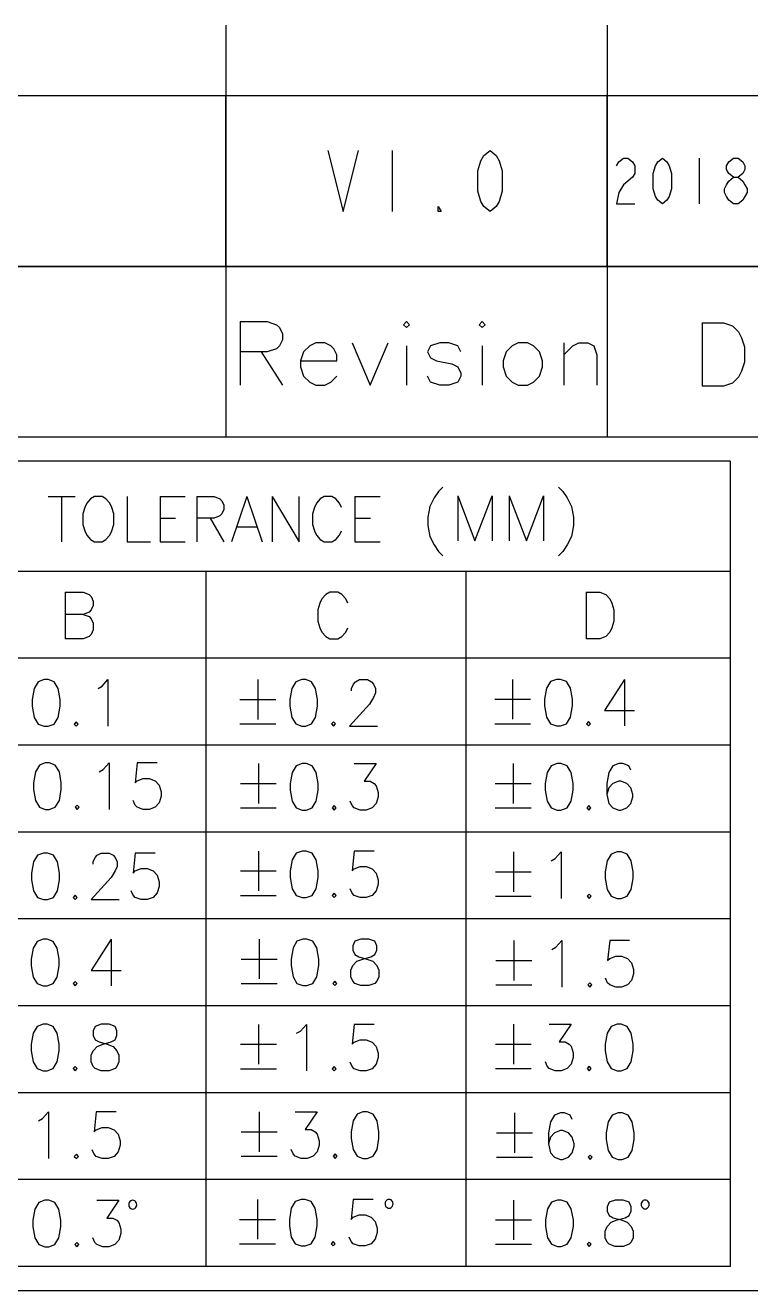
# Model space of a CAD drawing. Extents: x 0 to 189, y 4 to 276.
# Drawn here: x 137.52 to 161.23, y 3.65 to 45.03 of the extents above; entities that cross this region are included whole.
import ezdxf

# ---------------------------------------------------------------- set-up
doc = ezdxf.new("R2010")
doc.units = 0
doc.header["$LTSCALE"] = 19.36
doc.layers.get('0').update_dxf_attribs({"linetype": 'CONTINUOUS'})

msp = doc.modelspace()

# ---------------------------------------------------------------- linework, layer by layer
at = {"color": 0, "linetype": 'Continuous'}
for p, q in [((144.08, 45.028), (144.08, 31.562)), ((156.54, 45.028), (156.54, 31.562)), ((188.542, 42.726), (113.282, 42.726)), ((144.08, 37.144), (144.08, 42.726)), ((156.54, 37.144), (156.54, 42.726)), ((147.41, 40.935), (147.91, 38.935)), ((147.91, 38.935), (148.41, 40.935)), ((149.51, 40.935), (149.51, 38.935)), ((152.31, 40.268), (152.41, 40.601)), ((152.41, 40.601), (152.51, 40.768)), ((152.51, 40.768), (152.71, 40.935)), ((152.71, 40.935), (152.91, 40.768)), ((152.91, 40.768), (153.01, 40.601)), ((153.01, 40.601), (153.11, 40.268)), ((156.84, 40.435), (156.915, 40.56)), ((156.915, 40.56), (157.065, 40.685)), ((157.065, 40.685), (157.215, 40.685)), ((157.215, 40.685), (157.365, 40.56)), ((157.365, 40.56), (157.44, 40.435)), ((158.115, 40.435), (158.19, 40.56)), ((158.19, 40.56), (158.34, 40.685)), ((158.34, 40.685), (158.49, 40.56)), ((158.49, 40.56), (158.565, 40.435)), ((159.54, 40.685), (159.54, 39.185)), ((160.44, 40.435), (160.515, 40.56)), ((160.515, 40.56), (160.665, 40.685)), ((160.665, 40.685), (160.815, 40.685)), ((160.815, 40.685), (160.965, 40.56)), ((160.965, 40.56), (161.04, 40.435)), ((152.31, 39.601), (152.31, 40.268)), ((153.11, 40.268), (153.11, 39.601)), ((157.44, 40.185), (157.365, 40.06)), ((157.44, 40.435), (157.44, 40.185)), ((158.04, 40.185), (158.115, 40.435)), ((158.04, 39.685), (158.04, 40.185)), ((158.565, 40.435), (158.64, 40.185)), ((158.64, 40.185), (158.64, 39.685)), ((160.44, 40.31), (160.44, 40.435)), ((160.515, 40.185), (160.44, 40.31)), ((160.665, 40.06), (160.515, 40.185)), ((160.965, 40.185), (160.815, 40.06)), ((161.04, 40.31), (160.965, 40.185)), ((161.04, 40.435), (161.04, 40.31)), ((157.065, 39.81), (156.915, 39.56)), ((157.215, 39.935), (157.065, 39.81)), ((157.365, 40.06), (157.215, 39.935)), ((160.365, 39.685), (160.44, 39.81)), ((160.44, 39.81), (160.515, 39.935)), ((160.515, 39.935), (160.665, 40.06)), ((160.665, 40.06), (160.815, 40.06)), ((160.815, 40.06), (160.965, 39.935)), ((160.965, 39.935), (161.04, 39.81)), ((161.04, 39.81), (161.115, 39.685)), ((152.41, 39.268), (152.31, 39.601)), ((153.11, 39.601), (153.01, 39.268)), ((156.915, 39.56), (156.84, 39.185)), ((158.115, 39.435), (158.04, 39.685)), ((158.19, 39.31), (158.115, 39.435)), ((158.34, 39.185), (158.19, 39.31)), ((158.49, 39.31), (158.34, 39.185)), ((158.565, 39.435), (158.49, 39.31)), ((158.64, 39.685), (158.565, 39.435)), ((160.365, 39.56), (160.365, 39.685)), ((160.44, 39.435), (160.365, 39.56)), ((160.515, 39.31), (160.44, 39.435)), ((160.665, 39.185), (160.515, 39.31)), ((160.965, 39.31), (160.815, 39.185)), ((161.04, 39.435), (160.965, 39.31)), ((161.115, 39.56), (161.04, 39.435)), ((161.115, 39.685), (161.115, 39.56)), ((151.01, 38.935), (151.01, 39.101)), ((151.01, 39.101), (151.11, 38.935)), ((151.11, 38.935), (151.01, 38.935)), ((152.51, 39.101), (152.41, 39.268)), ((152.71, 38.935), (152.51, 39.101)), ((152.91, 39.101), (152.71, 38.935)), ((153.01, 39.268), (152.91, 39.101)), ((156.84, 39.185), (157.44, 39.185)), ((160.815, 39.185), (160.665, 39.185)), ((188.542, 37.144), (113.282, 37.144)), ((113.282, 37.144), (188.542, 37.144)), ((144.541, 35.339), (145.43, 35.339)), ((144.541, 35.339), (144.541, 33.263)), ((145.43, 35.339), (145.728, 35.239)), ((145.728, 35.239), (145.825, 35.142)), ((149.976, 35.339), (149.877, 35.239)), ((149.877, 35.239), (149.976, 35.142)), ((150.075, 35.239), (149.976, 35.339)), ((149.976, 35.142), (150.075, 35.239)), ((152.446, 35.339), (152.349, 35.239)), ((152.349, 35.239), (152.446, 35.142)), ((152.545, 35.239), (152.446, 35.339)), ((152.446, 35.142), (152.545, 35.239)), ((159.646, 35.303), (160.337, 35.303)), ((159.646, 35.303), (159.646, 33.228)), ((160.337, 35.303), (160.634, 35.204)), ((160.634, 35.204), (160.831, 35.006)), ((145.825, 35.142), (145.924, 34.944)), ((145.924, 34.944), (145.924, 34.745)), ((160.831, 35.006), (160.93, 34.809)), ((160.93, 34.809), (161.029, 34.512)), ((145.43, 34.35), (144.541, 34.35)), ((145.233, 34.35), (145.924, 33.263)), ((145.728, 34.45), (145.43, 34.35)), ((145.825, 34.549), (145.728, 34.45)), ((145.924, 34.745), (145.825, 34.549)), ((146.617, 34.35), (146.517, 34.053)), ((146.815, 34.549), (146.617, 34.35)), ((147.012, 34.646), (146.815, 34.549)), ((147.309, 34.646), (147.012, 34.646)), ((147.506, 34.549), (147.309, 34.646)), ((147.605, 34.45), (147.506, 34.549)), ((147.704, 34.251), (147.605, 34.45)), ((148.198, 34.646), (148.791, 33.263)), ((148.791, 33.263), (149.383, 34.646)), ((149.976, 34.549), (149.976, 33.263)), ((150.767, 34.549), (150.668, 34.35)), ((150.668, 34.35), (150.767, 34.152)), ((151.063, 34.646), (150.767, 34.549)), ((151.359, 34.646), (151.063, 34.646)), ((151.656, 34.549), (151.359, 34.646)), ((151.756, 34.35), (151.656, 34.549)), ((152.446, 34.549), (152.446, 33.263)), ((153.238, 34.35), (153.139, 34.053)), ((153.434, 34.549), (153.238, 34.35)), ((153.633, 34.646), (153.434, 34.549)), ((153.929, 34.646), (153.633, 34.646)), ((154.127, 34.549), (153.929, 34.646)), ((154.325, 34.35), (154.127, 34.549)), ((154.423, 34.053), (154.325, 34.35)), ((155.115, 34.646), (155.115, 33.263)), ((155.115, 34.251), (155.411, 34.549)), ((155.411, 34.549), (155.609, 34.646)), ((155.609, 34.646), (155.905, 34.646)), ((155.905, 34.646), (156.103, 34.549)), ((156.103, 34.549), (156.202, 34.251)), ((161.029, 34.512), (161.029, 34.018)), ((146.517, 34.053), (147.704, 34.053)), ((146.517, 34.053), (146.517, 33.856)), ((147.704, 34.053), (147.704, 34.251)), ((150.767, 34.152), (150.964, 34.053)), ((150.964, 34.053), (151.458, 33.955)), ((151.458, 33.955), (151.656, 33.856)), ((153.139, 34.053), (153.139, 33.856)), ((154.423, 33.856), (154.423, 34.053)), ((156.202, 34.251), (156.202, 33.263)), ((161.029, 34.018), (160.93, 33.722)), ((146.517, 33.856), (146.617, 33.559)), ((146.617, 33.559), (146.815, 33.362)), ((147.506, 33.362), (147.704, 33.559)), ((150.767, 33.362), (150.668, 33.559)), ((151.656, 33.856), (151.756, 33.658)), ((151.756, 33.559), (151.656, 33.362)), ((151.756, 33.658), (151.756, 33.559)), ((153.139, 33.856), (153.238, 33.559)), ((153.238, 33.559), (153.434, 33.362)), ((154.127, 33.362), (154.325, 33.559)), ((154.325, 33.559), (154.423, 33.856)), ((160.831, 33.523), (160.634, 33.325)), ((160.93, 33.722), (160.831, 33.523)), ((146.815, 33.362), (147.012, 33.263)), ((147.012, 33.263), (147.309, 33.263)), ((147.309, 33.263), (147.506, 33.362)), ((151.063, 33.263), (150.767, 33.362)), ((151.359, 33.263), (151.063, 33.263)), ((151.656, 33.362), (151.359, 33.263)), ((153.434, 33.362), (153.633, 33.263)), ((153.633, 33.263), (153.929, 33.263)), ((153.929, 33.263), (154.127, 33.362)), ((160.337, 33.228), (159.646, 33.228)), ((160.634, 33.325), (160.337, 33.228)), ((188.542, 31.562), (113.282, 31.562)), ((160.56, 30.771), (114.073, 30.771)), ((160.56, 30.771), (160.56, 4.444)), ((151.163, 29.929), (151.022, 29.789)), ((154.947, 29.929), (155.089, 29.789)), ((138.265, 29.616), (139.147, 29.616)), ((138.706, 29.616), (138.706, 28.142)), ((139.528, 29.405), (139.464, 29.266)), ((139.652, 29.544), (139.528, 29.405)), ((139.779, 29.616), (139.652, 29.544)), ((140.032, 29.616), (139.779, 29.616)), ((140.157, 29.544), (140.032, 29.616)), ((140.284, 29.405), (140.157, 29.544)), ((140.347, 29.266), (140.284, 29.405)), ((140.852, 29.616), (140.852, 28.142)), ((141.924, 29.616), (142.744, 29.616)), ((141.924, 29.616), (141.924, 28.142)), ((143.124, 29.616), (143.69, 29.616)), ((143.124, 29.616), (143.124, 28.142)), ((143.69, 29.616), (143.88, 29.544)), ((143.88, 29.544), (143.943, 29.475)), ((143.943, 29.475), (144.007, 29.335)), ((144.762, 29.616), (144.258, 28.142)), ((144.762, 29.616), (145.267, 28.142)), ((145.584, 29.616), (146.467, 28.142)), ((145.584, 29.616), (145.584, 28.142)), ((146.467, 28.142), (146.467, 29.616)), ((147.035, 29.405), (146.971, 29.266)), ((147.161, 29.544), (147.035, 29.405)), ((147.286, 29.616), (147.161, 29.544)), ((147.539, 29.616), (147.286, 29.616)), ((147.666, 29.544), (147.539, 29.616)), ((147.791, 29.405), (147.666, 29.544)), ((147.854, 29.266), (147.791, 29.405)), ((148.295, 29.616), (149.117, 29.616)), ((148.295, 29.616), (148.295, 28.142)), ((150.882, 29.578), (150.741, 29.297)), ((151.022, 29.789), (150.882, 29.578)), ((151.653, 29.648), (152.215, 28.176)), ((151.653, 29.648), (151.653, 28.176)), ((152.215, 28.176), (152.774, 29.648)), ((152.774, 29.648), (152.774, 28.176)), ((153.336, 29.648), (153.896, 28.176)), ((153.336, 29.648), (153.336, 28.176)), ((153.896, 28.176), (154.457, 29.648)), ((154.457, 29.648), (154.457, 28.176)), ((155.089, 29.789), (155.228, 29.578)), ((155.228, 29.578), (155.367, 29.297)), ((139.464, 29.266), (139.401, 29.054)), ((139.401, 29.054), (139.401, 28.704)), ((140.41, 29.054), (140.347, 29.266)), ((140.41, 28.704), (140.41, 29.054)), ((143.88, 28.985), (143.69, 28.913)), ((143.943, 29.054), (143.88, 28.985)), ((144.007, 29.194), (143.943, 29.054)), ((144.007, 29.335), (144.007, 29.194)), ((146.971, 29.266), (146.908, 29.054)), ((146.908, 29.054), (146.908, 28.704)), ((150.741, 29.297), (150.671, 28.947)), ((155.367, 29.297), (155.439, 28.947)), ((139.401, 28.704), (139.464, 28.493)), ((140.347, 28.493), (140.41, 28.704)), ((141.924, 28.913), (142.429, 28.913)), ((143.69, 28.913), (143.124, 28.913)), ((143.565, 28.913), (144.007, 28.142)), ((144.448, 28.634), (145.079, 28.634)), ((146.908, 28.704), (146.971, 28.493)), ((148.295, 28.913), (148.8, 28.913)), ((150.671, 28.947), (150.671, 28.668)), ((150.671, 28.668), (150.741, 28.317)), ((155.439, 28.668), (155.367, 28.317)), ((155.439, 28.947), (155.439, 28.668)), ((139.464, 28.493), (139.528, 28.353)), ((139.528, 28.353), (139.652, 28.212)), ((139.652, 28.212), (139.779, 28.142)), ((139.779, 28.142), (140.032, 28.142)), ((140.032, 28.142), (140.157, 28.212)), ((140.157, 28.212), (140.284, 28.353)), ((140.284, 28.353), (140.347, 28.493)), ((140.852, 28.142), (141.61, 28.142)), ((141.924, 28.142), (142.744, 28.142)), ((146.971, 28.493), (147.035, 28.353)), ((147.035, 28.353), (147.161, 28.212)), ((147.161, 28.212), (147.286, 28.142)), ((147.286, 28.142), (147.539, 28.142)), ((147.539, 28.142), (147.666, 28.212)), ((147.666, 28.212), (147.791, 28.353)), ((147.791, 28.353), (147.854, 28.493)), ((148.295, 28.142), (149.117, 28.142)), ((150.741, 28.317), (150.882, 28.037)), ((155.367, 28.317), (155.228, 28.037)), ((150.882, 28.037), (151.022, 27.825)), ((151.022, 27.825), (151.163, 27.686)), ((155.089, 27.825), (154.947, 27.686)), ((155.228, 28.037), (155.089, 27.825)), ((160.56, 27.173), (126.684, 27.173)), ((143.421, 27.173), (143.421, 4.444)), ((151.916, 27.173), (151.916, 4.444)), ((138.822, 26.491), (139.409, 26.491)), ((138.822, 26.491), (138.822, 24.97)), ((139.409, 26.491), (139.604, 26.419)), ((147.476, 26.491), (147.345, 26.419)), ((147.736, 26.491), (147.476, 26.491)), ((147.867, 26.419), (147.736, 26.491)), ((155.845, 26.491), (156.301, 26.491)), ((155.845, 26.491), (155.845, 24.97)), ((156.301, 26.491), (156.497, 26.419)), ((139.604, 26.419), (139.669, 26.347)), ((139.669, 26.347), (139.735, 26.201)), ((139.735, 26.201), (139.735, 26.058)), ((147.151, 26.13), (147.085, 25.912)), ((147.214, 26.273), (147.151, 26.13)), ((147.345, 26.419), (147.214, 26.273)), ((147.998, 26.273), (147.867, 26.419)), ((148.063, 26.13), (147.998, 26.273)), ((156.497, 26.419), (156.626, 26.273)), ((156.626, 26.273), (156.691, 26.13)), ((156.691, 26.13), (156.757, 25.912)), ((139.409, 25.766), (138.822, 25.766)), ((139.604, 25.84), (139.409, 25.766)), ((139.409, 25.766), (139.604, 25.695)), ((139.669, 25.912), (139.604, 25.84)), ((139.604, 25.695), (139.669, 25.623)), ((139.735, 26.058), (139.669, 25.912)), ((147.085, 25.912), (147.085, 25.549)), ((156.757, 25.912), (156.757, 25.549)), ((139.669, 25.623), (139.735, 25.477)), ((139.735, 25.26), (139.669, 25.114)), ((139.735, 25.477), (139.735, 25.26)), ((147.085, 25.549), (147.151, 25.331)), ((147.151, 25.331), (147.214, 25.188)), ((147.998, 25.188), (148.063, 25.331)), ((156.691, 25.331), (156.626, 25.188)), ((156.757, 25.549), (156.691, 25.331)), ((139.409, 24.97), (138.822, 24.97)), ((139.604, 25.042), (139.409, 24.97)), ((139.669, 25.114), (139.604, 25.042)), ((147.214, 25.188), (147.345, 25.042)), ((147.345, 25.042), (147.476, 24.97)), ((147.476, 24.97), (147.736, 24.97)), ((147.736, 24.97), (147.867, 25.042)), ((147.867, 25.042), (147.998, 25.188)), ((156.301, 24.97), (155.845, 24.97)), ((156.497, 25.042), (156.301, 24.97)), ((156.626, 25.188), (156.497, 25.042)), ((160.56, 24.332), (114.073, 24.332)), ((138.138, 23.632), (137.944, 23.558)), ((138.269, 23.632), (138.138, 23.632)), ((138.465, 23.558), (138.269, 23.632)), ((140.03, 23.414), (140.224, 23.632)), ((140.224, 23.632), (140.224, 22.109)), ((145.119, 23.632), (145.119, 22.326)), ((146.553, 23.632), (146.357, 23.56)), ((146.684, 23.632), (146.553, 23.632)), ((146.878, 23.56), (146.684, 23.632)), ((148.314, 23.56), (148.443, 23.632)), ((148.443, 23.632), (148.705, 23.632)), ((148.705, 23.632), (148.836, 23.56)), ((153.448, 23.642), (153.448, 22.337)), ((154.884, 23.642), (154.687, 23.57)), ((155.013, 23.642), (154.884, 23.642)), ((155.209, 23.57), (155.013, 23.642)), ((157.101, 23.642), (156.449, 22.628)), ((157.101, 23.642), (157.101, 22.12)), ((137.813, 23.34), (137.747, 22.979)), ((137.944, 23.558), (137.813, 23.34)), ((138.594, 23.34), (138.465, 23.558)), ((138.66, 22.979), (138.594, 23.34)), ((139.899, 23.34), (140.03, 23.414)), ((146.228, 23.342), (146.163, 22.979)), ((146.357, 23.56), (146.228, 23.342)), ((147.009, 23.342), (146.878, 23.56)), ((147.075, 22.979), (147.009, 23.342)), ((148.183, 23.342), (148.249, 23.486)), ((148.183, 23.268), (148.183, 23.342)), ((148.249, 23.486), (148.314, 23.56)), ((148.836, 23.56), (148.901, 23.486)), ((148.901, 23.486), (148.965, 23.342)), ((148.965, 23.197), (148.901, 23.051)), ((148.965, 23.342), (148.965, 23.197)), ((154.557, 23.353), (154.491, 22.99)), ((154.687, 23.57), (154.557, 23.353)), ((155.34, 23.353), (155.209, 23.57)), ((155.405, 22.99), (155.34, 23.353)), ((137.747, 22.979), (137.747, 22.761)), ((137.747, 22.761), (137.813, 22.398)), ((138.594, 22.398), (138.66, 22.761)), ((138.66, 22.761), (138.66, 22.979)), ((144.532, 22.979), (145.706, 22.979)), ((146.163, 22.979), (146.163, 22.761)), ((146.163, 22.761), (146.228, 22.4)), ((147.009, 22.4), (147.075, 22.761)), ((147.075, 22.761), (147.075, 22.979)), ((148.771, 22.835), (148.118, 22.109)), ((148.901, 23.051), (148.771, 22.835)), ((152.863, 22.99), (154.035, 22.99)), ((154.491, 22.99), (154.491, 22.772)), ((154.491, 22.772), (154.557, 22.411)), ((155.34, 22.411), (155.405, 22.772)), ((155.405, 22.772), (155.405, 22.99)), ((137.813, 22.398), (137.944, 22.181)), ((138.465, 22.181), (138.594, 22.398)), ((146.228, 22.4), (146.357, 22.183)), ((146.878, 22.183), (147.009, 22.4)), ((154.557, 22.411), (154.687, 22.193)), ((155.209, 22.193), (155.34, 22.411)), ((156.449, 22.628), (157.426, 22.628)), ((137.944, 22.181), (138.138, 22.109)), ((138.138, 22.109), (138.269, 22.109)), ((138.269, 22.109), (138.465, 22.181)), ((139.181, 22.255), (139.116, 22.181)), ((139.116, 22.181), (139.181, 22.109)), ((139.247, 22.181), (139.181, 22.255)), ((139.181, 22.109), (139.247, 22.181)), ((144.532, 22.183), (145.706, 22.183)), ((146.357, 22.183), (146.553, 22.109)), ((146.553, 22.109), (146.684, 22.109)), ((146.684, 22.109), (146.878, 22.183)), ((147.596, 22.255), (147.531, 22.183)), ((147.531, 22.183), (147.596, 22.109)), ((147.662, 22.183), (147.596, 22.255)), ((147.596, 22.109), (147.662, 22.183)), ((148.118, 22.109), (149.03, 22.109)), ((152.863, 22.193), (154.035, 22.193)), ((154.687, 22.193), (154.884, 22.12)), ((154.884, 22.12), (155.013, 22.12)), ((155.013, 22.12), (155.209, 22.193)), ((155.927, 22.265), (155.862, 22.193)), ((155.862, 22.193), (155.927, 22.12)), ((155.993, 22.193), (155.927, 22.265)), ((155.927, 22.12), (155.993, 22.193)), ((160.56, 21.491), (114.073, 21.491)), ((137.982, 20.838), (137.851, 20.62)), ((138.176, 20.91), (137.982, 20.838)), ((138.307, 20.91), (138.176, 20.91)), ((138.503, 20.838), (138.307, 20.91)), ((138.634, 20.62), (138.503, 20.838)), ((139.937, 20.62), (140.068, 20.692)), ((140.068, 20.692), (140.265, 20.91)), ((140.265, 20.91), (140.265, 19.387)), ((141.177, 20.91), (141.111, 20.257)), ((141.829, 20.91), (141.177, 20.91)), ((145.138, 20.888), (145.138, 19.583)), ((146.378, 20.817), (146.247, 20.599)), ((146.572, 20.888), (146.378, 20.817)), ((146.703, 20.888), (146.572, 20.888)), ((146.9, 20.817), (146.703, 20.888)), ((147.028, 20.599), (146.9, 20.817)), ((148.268, 20.888), (148.986, 20.888)), ((148.986, 20.888), (148.593, 20.308)), ((153.463, 20.888), (153.463, 19.583)), ((154.702, 20.817), (154.571, 20.599)), ((154.899, 20.888), (154.702, 20.817)), ((155.027, 20.888), (154.899, 20.888)), ((155.224, 20.817), (155.027, 20.888)), ((155.355, 20.599), (155.224, 20.817)), ((156.723, 20.817), (156.592, 20.599)), ((156.92, 20.888), (156.723, 20.817)), ((157.05, 20.888), (156.92, 20.888)), ((157.245, 20.817), (157.05, 20.888)), ((157.31, 20.671), (157.245, 20.817)), ((137.851, 20.62), (137.785, 20.257)), ((138.698, 20.257), (138.634, 20.62)), ((141.111, 20.257), (141.177, 20.329)), ((141.177, 20.329), (141.371, 20.403)), ((141.371, 20.403), (141.567, 20.403)), ((141.567, 20.403), (141.764, 20.329)), ((141.764, 20.329), (141.893, 20.185)), ((146.247, 20.599), (146.182, 20.236)), ((147.094, 20.236), (147.028, 20.599)), ((148.593, 20.308), (148.79, 20.308)), ((148.79, 20.308), (148.92, 20.236)), ((154.571, 20.599), (154.506, 20.236)), ((155.42, 20.236), (155.355, 20.599)), ((156.592, 20.599), (156.529, 20.236)), ((156.92, 20.308), (156.723, 20.236)), ((156.985, 20.308), (156.92, 20.308)), ((157.179, 20.236), (156.985, 20.308)), ((137.785, 20.257), (137.785, 20.04)), ((137.785, 20.04), (137.851, 19.676)), ((138.634, 19.676), (138.698, 20.04)), ((138.698, 20.04), (138.698, 20.257)), ((141.893, 20.185), (141.958, 19.968)), ((141.958, 19.968), (141.958, 19.822)), ((144.551, 20.236), (145.725, 20.236)), ((146.182, 20.236), (146.182, 20.018)), ((146.182, 20.018), (146.247, 19.655)), ((147.028, 19.655), (147.094, 20.018)), ((147.094, 20.018), (147.094, 20.236)), ((148.92, 20.236), (148.986, 20.164)), ((148.986, 20.164), (149.051, 19.947)), ((149.051, 19.947), (149.051, 19.801)), ((152.876, 20.236), (154.05, 20.236)), ((154.506, 20.236), (154.506, 20.018)), ((154.506, 20.018), (154.571, 19.655)), ((155.355, 19.655), (155.42, 20.018)), ((155.42, 20.018), (155.42, 20.236)), ((156.529, 20.236), (156.529, 19.873)), ((156.592, 20.09), (156.529, 19.873)), ((156.529, 19.873), (156.592, 19.583)), ((156.723, 20.236), (156.592, 20.09)), ((157.31, 20.09), (157.179, 20.236)), ((157.376, 19.873), (157.31, 20.09)), ((157.376, 19.801), (157.376, 19.873)), ((137.851, 19.676), (137.982, 19.461)), ((137.982, 19.461), (138.176, 19.387)), ((138.307, 19.387), (138.503, 19.461)), ((138.503, 19.461), (138.634, 19.676)), ((139.219, 19.533), (139.156, 19.461)), ((139.156, 19.461), (139.219, 19.387)), ((139.285, 19.461), (139.219, 19.533)), ((139.219, 19.387), (139.285, 19.461)), ((141.111, 19.533), (141.046, 19.676)), ((141.177, 19.461), (141.111, 19.533)), ((141.371, 19.387), (141.177, 19.461)), ((141.764, 19.461), (141.567, 19.387)), ((141.893, 19.605), (141.764, 19.461)), ((141.958, 19.822), (141.893, 19.605)), ((146.247, 19.655), (146.378, 19.438)), ((146.9, 19.438), (147.028, 19.655)), ((147.615, 19.512), (147.55, 19.438)), ((147.681, 19.438), (147.615, 19.512)), ((148.202, 19.512), (148.137, 19.655)), ((148.268, 19.438), (148.202, 19.512)), ((148.986, 19.583), (148.855, 19.438)), ((149.051, 19.801), (148.986, 19.583)), ((154.571, 19.655), (154.702, 19.438)), ((155.224, 19.438), (155.355, 19.655)), ((155.942, 19.512), (155.876, 19.438)), ((156.007, 19.438), (155.942, 19.512)), ((156.592, 19.583), (156.723, 19.438)), ((157.179, 19.438), (157.31, 19.583)), ((157.31, 19.583), (157.376, 19.801)), ((138.176, 19.387), (138.307, 19.387)), ((141.567, 19.387), (141.371, 19.387)), ((144.551, 19.438), (145.725, 19.438)), ((146.378, 19.438), (146.572, 19.366)), ((146.572, 19.366), (146.703, 19.366)), ((146.703, 19.366), (146.9, 19.438)), ((147.55, 19.438), (147.615, 19.366)), ((147.615, 19.366), (147.681, 19.438)), ((148.464, 19.366), (148.268, 19.438)), ((148.659, 19.366), (148.464, 19.366)), ((148.855, 19.438), (148.659, 19.366)), ((152.876, 19.438), (154.05, 19.438)), ((154.702, 19.438), (154.899, 19.366)), ((154.899, 19.366), (155.027, 19.366)), ((155.027, 19.366), (155.224, 19.438)), ((155.876, 19.438), (155.942, 19.366)), ((155.942, 19.366), (156.007, 19.438)), ((156.723, 19.438), (156.92, 19.366)), ((156.92, 19.366), (156.985, 19.366)), ((156.985, 19.366), (157.179, 19.438)), ((160.56, 18.649), (114.073, 18.649)), ((137.918, 17.888), (137.788, 17.67)), ((138.113, 17.959), (137.918, 17.888)), ((138.244, 17.959), (138.113, 17.959)), ((138.44, 17.888), (138.244, 17.959)), ((138.569, 17.67), (138.44, 17.888)), ((139.743, 17.67), (139.808, 17.816)), ((139.808, 17.816), (139.874, 17.888)), ((139.874, 17.888), (140.005, 17.959)), ((140.005, 17.959), (140.265, 17.959)), ((140.265, 17.959), (140.396, 17.888)), ((140.396, 17.888), (140.461, 17.816)), ((140.461, 17.816), (140.526, 17.67)), ((141.113, 17.959), (141.048, 17.309)), ((141.764, 17.959), (141.113, 17.959)), ((145.138, 18.029), (145.138, 16.724)), ((146.378, 17.955), (146.247, 17.74)), ((146.572, 18.029), (146.378, 17.955)), ((146.703, 18.029), (146.572, 18.029)), ((146.9, 17.955), (146.703, 18.029)), ((147.028, 17.74), (146.9, 17.955)), ((148.268, 18.029), (148.202, 17.377)), ((148.92, 18.029), (148.268, 18.029)), ((153.471, 18), (153.471, 16.697)), ((154.842, 17.782), (155.036, 18)), ((155.036, 18), (155.036, 16.479)), ((156.666, 17.928), (156.537, 17.71)), ((156.863, 18), (156.666, 17.928)), ((156.993, 18), (156.863, 18)), ((157.188, 17.928), (156.993, 18)), ((157.319, 17.71), (157.188, 17.928)), ((137.788, 17.67), (137.722, 17.309)), ((138.634, 17.309), (138.569, 17.67)), ((139.743, 17.598), (139.743, 17.67)), ((140.461, 17.381), (140.33, 17.163)), ((140.526, 17.527), (140.461, 17.381)), ((140.526, 17.67), (140.526, 17.527)), ((141.048, 17.309), (141.113, 17.381)), ((141.113, 17.381), (141.308, 17.453)), ((141.308, 17.453), (141.504, 17.453)), ((141.504, 17.453), (141.698, 17.381)), ((141.698, 17.381), (141.829, 17.235)), ((146.247, 17.74), (146.182, 17.377)), ((147.094, 17.377), (147.028, 17.74)), ((148.202, 17.377), (148.268, 17.448)), ((148.268, 17.448), (148.464, 17.522)), ((148.464, 17.522), (148.659, 17.522)), ((148.659, 17.522), (148.855, 17.448)), ((148.855, 17.448), (148.986, 17.305)), ((154.711, 17.71), (154.842, 17.782)), ((156.537, 17.71), (156.472, 17.347)), ((157.384, 17.347), (157.319, 17.71)), ((137.722, 17.309), (137.722, 17.092)), ((137.722, 17.092), (137.788, 16.728)), ((138.569, 16.728), (138.634, 17.092)), ((138.634, 17.092), (138.634, 17.309)), ((140.33, 17.163), (139.678, 16.439)), ((141.829, 17.235), (141.895, 17.018)), ((141.895, 17.018), (141.895, 16.874)), ((144.551, 17.377), (145.725, 17.377)), ((146.182, 17.377), (146.182, 17.159)), ((146.182, 17.159), (146.247, 16.796)), ((147.028, 16.796), (147.094, 17.159)), ((147.094, 17.159), (147.094, 17.377)), ((148.986, 17.305), (149.051, 17.087)), ((149.051, 17.087), (149.051, 16.942)), ((152.884, 17.347), (154.058, 17.347)), ((156.472, 17.347), (156.472, 17.13)), ((156.472, 17.13), (156.537, 16.768)), ((157.319, 16.768), (157.384, 17.13)), ((157.384, 17.13), (157.384, 17.347)), ((137.788, 16.728), (137.918, 16.511)), ((138.44, 16.511), (138.569, 16.728)), ((139.156, 16.583), (139.09, 16.511)), ((139.221, 16.511), (139.156, 16.583)), ((141.048, 16.583), (140.983, 16.728)), ((141.113, 16.511), (141.048, 16.583)), ((141.829, 16.657), (141.698, 16.511)), ((141.895, 16.874), (141.829, 16.657)), ((144.551, 16.578), (145.725, 16.578)), ((146.247, 16.796), (146.378, 16.578)), ((146.378, 16.578), (146.572, 16.507)), ((146.703, 16.507), (146.9, 16.578)), ((146.9, 16.578), (147.028, 16.796)), ((147.615, 16.652), (147.55, 16.578)), ((147.55, 16.578), (147.615, 16.507)), ((147.681, 16.578), (147.615, 16.652)), ((147.615, 16.507), (147.681, 16.578)), ((148.202, 16.652), (148.137, 16.796)), ((148.268, 16.578), (148.202, 16.652)), ((148.464, 16.507), (148.268, 16.578)), ((148.855, 16.578), (148.659, 16.507)), ((148.986, 16.724), (148.855, 16.578)), ((149.051, 16.942), (148.986, 16.724)), ((152.884, 16.551), (154.058, 16.551)), ((155.95, 16.623), (155.885, 16.551)), ((155.885, 16.551), (155.95, 16.479)), ((156.014, 16.551), (155.95, 16.623)), ((155.95, 16.479), (156.014, 16.551)), ((156.537, 16.768), (156.666, 16.551)), ((156.666, 16.551), (156.863, 16.479)), ((156.993, 16.479), (157.188, 16.551)), ((157.188, 16.551), (157.319, 16.768)), ((137.918, 16.511), (138.113, 16.439)), ((138.113, 16.439), (138.244, 16.439)), ((138.244, 16.439), (138.44, 16.511)), ((139.09, 16.511), (139.156, 16.439)), ((139.156, 16.439), (139.221, 16.511)), ((139.678, 16.439), (140.592, 16.439)), ((141.308, 16.439), (141.113, 16.511)), ((141.504, 16.439), (141.308, 16.439)), ((141.698, 16.511), (141.504, 16.439)), ((146.572, 16.507), (146.703, 16.507)), ((148.659, 16.507), (148.464, 16.507)), ((156.863, 16.479), (156.993, 16.479)), ((160.56, 15.808), (114.073, 15.808)), ((137.912, 15.069), (137.781, 14.851)), ((138.109, 15.142), (137.912, 15.069)), ((138.237, 15.142), (138.109, 15.142)), ((138.434, 15.069), (138.237, 15.142)), ((138.565, 14.851), (138.434, 15.069)), ((140.326, 15.142), (139.673, 14.127)), ((140.326, 15.142), (140.326, 13.62)), ((145.162, 15.149), (145.162, 13.846)), ((146.399, 15.077), (146.27, 14.86)), ((146.595, 15.149), (146.399, 15.077)), ((146.726, 15.149), (146.595, 15.149)), ((146.921, 15.077), (146.726, 15.149)), ((147.052, 14.86), (146.921, 15.077)), ((148.291, 15.077), (148.226, 14.933)), ((148.226, 14.933), (148.226, 14.788)), ((148.485, 15.149), (148.291, 15.077)), ((148.747, 15.149), (148.485, 15.149)), ((148.944, 15.077), (148.747, 15.149)), ((149.007, 14.933), (148.944, 15.077)), ((149.007, 14.788), (149.007, 14.933)), ((153.488, 15.098), (153.488, 13.795)), ((154.859, 14.881), (155.053, 15.098)), ((155.053, 15.098), (155.053, 13.578)), ((156.618, 15.098), (156.552, 14.446)), ((157.27, 15.098), (156.618, 15.098)), ((137.781, 14.851), (137.716, 14.49)), ((137.716, 14.49), (137.716, 14.272)), ((138.63, 14.49), (138.565, 14.851)), ((138.63, 14.272), (138.63, 14.49)), ((144.575, 14.498), (145.747, 14.498)), ((146.27, 14.86), (146.205, 14.498)), ((146.205, 14.498), (146.205, 14.281)), ((147.117, 14.498), (147.052, 14.86)), ((147.117, 14.281), (147.117, 14.498)), ((148.226, 14.788), (148.291, 14.642)), ((148.291, 14.642), (148.42, 14.57)), ((148.357, 14.425), (148.551, 14.498)), ((148.42, 14.57), (148.682, 14.498)), ((148.551, 14.498), (148.813, 14.57)), ((148.682, 14.498), (148.878, 14.425)), ((148.813, 14.57), (148.944, 14.642)), ((148.944, 14.642), (149.007, 14.788)), ((154.728, 14.809), (154.859, 14.881)), ((156.552, 14.446), (156.618, 14.52)), ((156.618, 14.52), (156.814, 14.591)), ((156.814, 14.591), (157.008, 14.591)), ((157.008, 14.591), (157.205, 14.52)), ((157.205, 14.52), (157.336, 14.374)), ((137.716, 14.272), (137.781, 13.909)), ((138.565, 13.909), (138.63, 14.272)), ((139.673, 14.127), (140.651, 14.127)), ((146.205, 14.281), (146.27, 13.918)), ((147.052, 13.918), (147.117, 14.281)), ((148.16, 14.135), (148.226, 14.281)), ((148.16, 13.918), (148.16, 14.135)), ((148.226, 14.281), (148.357, 14.425)), ((148.878, 14.425), (149.007, 14.281)), ((149.007, 14.281), (149.072, 14.135)), ((149.072, 14.135), (149.072, 13.918)), ((152.901, 14.446), (154.075, 14.446)), ((157.336, 14.374), (157.401, 14.156)), ((157.401, 14.156), (157.401, 14.013)), ((137.781, 13.909), (137.912, 13.692)), ((137.912, 13.692), (138.109, 13.62)), ((138.237, 13.62), (138.434, 13.692)), ((138.434, 13.692), (138.565, 13.909)), ((139.152, 13.764), (139.086, 13.692)), ((139.086, 13.692), (139.152, 13.62)), ((139.217, 13.692), (139.152, 13.764)), ((139.152, 13.62), (139.217, 13.692)), ((144.575, 13.7), (145.747, 13.7)), ((146.27, 13.918), (146.399, 13.7)), ((146.399, 13.7), (146.595, 13.628)), ((146.726, 13.628), (146.921, 13.7)), ((146.921, 13.7), (147.052, 13.918)), ((147.639, 13.772), (147.573, 13.7)), ((147.573, 13.7), (147.639, 13.628)), ((147.704, 13.7), (147.639, 13.772)), ((147.639, 13.628), (147.704, 13.7)), ((148.226, 13.772), (148.16, 13.918)), ((148.291, 13.7), (148.226, 13.772)), ((148.485, 13.628), (148.291, 13.7)), ((148.944, 13.7), (148.747, 13.628)), ((149.007, 13.772), (148.944, 13.7)), ((149.072, 13.918), (149.007, 13.772)), ((155.965, 13.721), (155.902, 13.65)), ((156.031, 13.65), (155.965, 13.721)), ((156.552, 13.721), (156.487, 13.867)), ((156.618, 13.65), (156.552, 13.721)), ((157.336, 13.795), (157.205, 13.65)), ((157.401, 14.013), (157.336, 13.795)), ((138.109, 13.62), (138.237, 13.62)), ((146.595, 13.628), (146.726, 13.628)), ((148.747, 13.628), (148.485, 13.628)), ((152.901, 13.65), (154.075, 13.65)), ((155.902, 13.65), (155.965, 13.578)), ((155.965, 13.578), (156.031, 13.65)), ((156.814, 13.578), (156.618, 13.65)), ((157.008, 13.578), (156.814, 13.578)), ((157.205, 13.65), (157.008, 13.578)), ((160.56, 12.967), (114.073, 12.967)), ((137.781, 12.074), (137.716, 11.711)), ((137.91, 12.292), (137.781, 12.074)), ((138.106, 12.363), (137.91, 12.292)), ((138.237, 12.363), (138.106, 12.363)), ((138.432, 12.292), (138.237, 12.363)), ((138.563, 12.074), (138.432, 12.292)), ((138.628, 11.711), (138.563, 12.074)), ((139.802, 12.292), (139.737, 12.146)), ((139.737, 12.146), (139.737, 12.002)), ((139.737, 12.002), (139.802, 11.857)), ((139.996, 12.363), (139.802, 12.292)), ((140.258, 12.363), (139.996, 12.363)), ((140.455, 12.292), (140.258, 12.363)), ((140.518, 12.146), (140.455, 12.292)), ((140.455, 11.857), (140.518, 12.002)), ((140.518, 12.002), (140.518, 12.146)), ((145.143, 12.361), (145.143, 11.056)), ((146.382, 12.07), (146.511, 12.144)), ((146.511, 12.144), (146.707, 12.361)), ((146.707, 12.361), (146.707, 10.839)), ((148.272, 12.361), (148.207, 11.709)), ((148.925, 12.361), (148.272, 12.361)), ((153.471, 12.37), (153.471, 11.065)), ((154.645, 12.37), (155.363, 12.37)), ((155.363, 12.37), (154.973, 11.789)), ((156.537, 12.078), (156.472, 11.717)), ((156.668, 12.296), (156.537, 12.078)), ((156.863, 12.37), (156.668, 12.296)), ((156.993, 12.37), (156.863, 12.37)), ((157.19, 12.296), (156.993, 12.37)), ((157.319, 12.078), (157.19, 12.296)), ((157.384, 11.717), (157.319, 12.078)), ((137.716, 11.711), (137.716, 11.493)), ((138.628, 11.493), (138.628, 11.711)), ((139.737, 11.493), (139.868, 11.639)), ((139.802, 11.857), (139.933, 11.785)), ((139.868, 11.639), (140.062, 11.711)), ((139.933, 11.785), (140.193, 11.711)), ((140.062, 11.711), (140.324, 11.785)), ((140.193, 11.711), (140.389, 11.639)), ((140.324, 11.785), (140.455, 11.857)), ((140.389, 11.639), (140.518, 11.493)), ((144.556, 11.709), (145.73, 11.709)), ((148.207, 11.709), (148.272, 11.781)), ((148.272, 11.781), (148.469, 11.852)), ((148.469, 11.852), (148.663, 11.852)), ((148.663, 11.852), (148.859, 11.781)), ((148.859, 11.781), (148.99, 11.637)), ((148.99, 11.637), (149.056, 11.42)), ((152.886, 11.717), (154.058, 11.717)), ((154.973, 11.789), (155.167, 11.789)), ((155.167, 11.789), (155.298, 11.717)), ((155.298, 11.717), (155.363, 11.643)), ((155.363, 11.643), (155.429, 11.426)), ((156.472, 11.717), (156.472, 11.5)), ((157.384, 11.5), (157.384, 11.717)), ((137.716, 11.493), (137.781, 11.132)), ((138.563, 11.132), (138.628, 11.493)), ((139.671, 11.35), (139.737, 11.493)), ((139.671, 11.132), (139.671, 11.35)), ((140.518, 11.493), (140.583, 11.35)), ((140.583, 11.35), (140.583, 11.132)), ((149.056, 11.274), (148.99, 11.056)), ((149.056, 11.42), (149.056, 11.274)), ((155.429, 11.282), (155.363, 11.065)), ((155.429, 11.426), (155.429, 11.282)), ((156.472, 11.5), (156.537, 11.137)), ((157.319, 11.137), (157.384, 11.5)), ((137.781, 11.132), (137.91, 10.915)), ((137.91, 10.915), (138.106, 10.841)), ((138.106, 10.841), (138.237, 10.841)), ((138.237, 10.841), (138.432, 10.915)), ((138.432, 10.915), (138.563, 11.132)), ((139.15, 10.987), (139.084, 10.915)), ((139.084, 10.915), (139.15, 10.841)), ((139.215, 10.915), (139.15, 10.987)), ((139.15, 10.841), (139.215, 10.915)), ((139.737, 10.987), (139.671, 11.132)), ((139.802, 10.915), (139.737, 10.987)), ((139.996, 10.841), (139.802, 10.915)), ((140.258, 10.841), (139.996, 10.841)), ((140.455, 10.915), (140.258, 10.841)), ((140.518, 10.987), (140.455, 10.915)), ((140.583, 11.132), (140.518, 10.987)), ((144.556, 10.911), (145.73, 10.911)), ((147.62, 10.985), (147.554, 10.911)), ((147.554, 10.911), (147.62, 10.839)), ((147.685, 10.911), (147.62, 10.985)), ((147.62, 10.839), (147.685, 10.911)), ((148.207, 10.985), (148.141, 11.128)), ((148.272, 10.911), (148.207, 10.985)), ((148.469, 10.839), (148.272, 10.911)), ((148.663, 10.839), (148.469, 10.839)), ((148.859, 10.911), (148.663, 10.839)), ((148.99, 11.056), (148.859, 10.911)), ((152.886, 10.919), (154.058, 10.919)), ((154.58, 10.991), (154.516, 11.137)), ((154.645, 10.919), (154.58, 10.991)), ((154.842, 10.847), (154.645, 10.919)), ((155.038, 10.847), (154.842, 10.847)), ((155.232, 10.919), (155.038, 10.847)), ((155.363, 11.065), (155.232, 10.919)), ((155.95, 10.991), (155.885, 10.919)), ((155.885, 10.919), (155.95, 10.847)), ((156.016, 10.919), (155.95, 10.991)), ((155.95, 10.847), (156.016, 10.919)), ((156.537, 11.137), (156.668, 10.919)), ((156.668, 10.919), (156.863, 10.847)), ((156.863, 10.847), (156.993, 10.847)), ((156.993, 10.847), (157.19, 10.919)), ((157.19, 10.919), (157.319, 11.137)), ((160.56, 10.126), (114.073, 10.126)), ((137.95, 9.204), (138.081, 9.278)), ((138.081, 9.278), (138.277, 9.496)), ((138.277, 9.496), (138.277, 7.973)), ((139.842, 9.496), (139.777, 8.843)), ((140.495, 9.496), (139.842, 9.496)), ((145.168, 9.502), (145.168, 8.197)), ((146.342, 9.502), (147.058, 9.502)), ((147.058, 9.502), (146.667, 8.921)), ((148.232, 9.211), (148.167, 8.85)), ((148.363, 9.428), (148.232, 9.211)), ((148.557, 9.502), (148.363, 9.428)), ((148.688, 9.502), (148.557, 9.502)), ((148.885, 9.428), (148.688, 9.502)), ((149.015, 9.211), (148.885, 9.428)), ((149.079, 8.85), (149.015, 9.211)), ((153.507, 9.464), (153.507, 8.161)), ((154.681, 9.175), (154.616, 8.812)), ((154.81, 9.392), (154.681, 9.175)), ((155.006, 9.464), (154.81, 9.392)), ((155.137, 9.464), (155.006, 9.464)), ((155.332, 9.392), (155.137, 9.464)), ((155.397, 9.247), (155.332, 9.392)), ((156.571, 9.175), (156.506, 8.812)), ((156.702, 9.392), (156.571, 9.175)), ((156.898, 9.464), (156.702, 9.392)), ((157.027, 9.464), (156.898, 9.464)), ((157.224, 9.392), (157.027, 9.464)), ((157.355, 9.175), (157.224, 9.392)), ((157.42, 8.812), (157.355, 9.175)), ((139.777, 8.843), (139.842, 8.915)), ((139.842, 8.915), (140.037, 8.987)), ((140.037, 8.987), (140.233, 8.987)), ((140.233, 8.987), (140.429, 8.915)), ((140.429, 8.915), (140.56, 8.769)), ((140.56, 8.769), (140.624, 8.552)), ((144.581, 8.85), (145.755, 8.85)), ((146.667, 8.921), (146.864, 8.921)), ((146.864, 8.921), (146.992, 8.85)), ((146.992, 8.85), (147.058, 8.776)), ((147.058, 8.776), (147.123, 8.558)), ((148.167, 8.85), (148.167, 8.632)), ((149.079, 8.632), (149.079, 8.85)), ((152.92, 8.812), (154.094, 8.812)), ((154.616, 8.812), (154.616, 8.451)), ((154.81, 8.812), (154.681, 8.668)), ((155.006, 8.886), (154.81, 8.812)), ((155.072, 8.886), (155.006, 8.886)), ((155.268, 8.812), (155.072, 8.886)), ((155.397, 8.668), (155.268, 8.812)), ((156.506, 8.812), (156.506, 8.596)), ((157.42, 8.596), (157.42, 8.812)), ((140.624, 8.408), (140.56, 8.191)), ((140.624, 8.552), (140.624, 8.408)), ((147.123, 8.415), (147.058, 8.197)), ((147.123, 8.558), (147.123, 8.415)), ((148.167, 8.632), (148.232, 8.269)), ((149.015, 8.269), (149.079, 8.632)), ((154.681, 8.668), (154.616, 8.451)), ((154.616, 8.451), (154.681, 8.161)), ((155.462, 8.451), (155.397, 8.668)), ((155.397, 8.161), (155.462, 8.379)), ((155.462, 8.379), (155.462, 8.451)), ((156.506, 8.596), (156.571, 8.233)), ((157.355, 8.233), (157.42, 8.596)), ((139.19, 8.117), (139.124, 8.045)), ((139.124, 8.045), (139.19, 7.973)), ((139.255, 8.045), (139.19, 8.117)), ((139.19, 7.973), (139.255, 8.045)), ((139.777, 8.117), (139.711, 8.263)), ((139.842, 8.045), (139.777, 8.117)), ((140.037, 7.973), (139.842, 8.045)), ((140.233, 7.973), (140.037, 7.973)), ((140.429, 8.045), (140.233, 7.973)), ((140.56, 8.191), (140.429, 8.045)), ((144.581, 8.051), (145.755, 8.051)), ((146.277, 8.125), (146.211, 8.269)), ((146.342, 8.051), (146.277, 8.125)), ((146.536, 7.98), (146.342, 8.051)), ((146.733, 7.98), (146.536, 7.98)), ((146.927, 8.051), (146.733, 7.98)), ((147.058, 8.197), (146.927, 8.051)), ((147.645, 8.125), (147.58, 8.051)), ((147.58, 8.051), (147.645, 7.98)), ((147.71, 8.051), (147.645, 8.125)), ((147.645, 7.98), (147.71, 8.051)), ((148.232, 8.269), (148.363, 8.051)), ((148.363, 8.051), (148.557, 7.98)), ((148.557, 7.98), (148.688, 7.98)), ((148.688, 7.98), (148.885, 8.051)), ((148.885, 8.051), (149.015, 8.269)), ((152.92, 8.015), (154.094, 8.015)), ((154.681, 8.161), (154.81, 8.015)), ((154.81, 8.015), (155.006, 7.944)), ((155.006, 7.944), (155.072, 7.944)), ((155.072, 7.944), (155.268, 8.015)), ((155.268, 8.015), (155.397, 8.161)), ((155.984, 8.087), (155.919, 8.015)), ((155.919, 8.015), (155.984, 7.944)), ((156.05, 8.015), (155.984, 8.087)), ((155.984, 7.944), (156.05, 8.015)), ((156.571, 8.233), (156.702, 8.015)), ((156.702, 8.015), (156.898, 7.944)), ((156.898, 7.944), (157.027, 7.944)), ((157.027, 7.944), (157.224, 8.015)), ((157.224, 8.015), (157.355, 8.233)), ((160.56, 7.285), (114.073, 7.285)), ((145.107, 6.639), (145.107, 5.336)), ((146.541, 6.639), (146.344, 6.567)), ((146.671, 6.639), (146.541, 6.639)), ((146.866, 6.567), (146.671, 6.639)), ((148.236, 6.639), (148.171, 5.986)), ((148.889, 6.639), (148.236, 6.639)), ((149.377, 6.634), (149.345, 6.62)), ((149.41, 6.639), (149.377, 6.634)), ((149.444, 6.634), (149.41, 6.639)), ((149.474, 6.62), (149.444, 6.634)), ((137.836, 6.318), (137.771, 5.957)), ((137.967, 6.535), (137.836, 6.318)), ((138.161, 6.609), (137.967, 6.535)), ((138.292, 6.609), (138.161, 6.609)), ((138.489, 6.535), (138.292, 6.609)), ((138.617, 6.318), (138.489, 6.535)), ((138.683, 5.957), (138.617, 6.318)), ((139.857, 6.609), (140.575, 6.609)), ((140.575, 6.609), (140.182, 6.028)), ((140.904, 6.501), (140.9, 6.463)), ((140.9, 6.463), (140.904, 6.425)), ((140.917, 6.535), (140.904, 6.501)), ((140.904, 6.425), (140.917, 6.392)), ((140.938, 6.567), (140.917, 6.535)), ((140.917, 6.392), (140.938, 6.362)), ((140.966, 6.59), (140.938, 6.567)), ((140.938, 6.362), (140.966, 6.339)), ((140.997, 6.603), (140.966, 6.59)), ((140.966, 6.339), (140.997, 6.324)), ((141.031, 6.609), (140.997, 6.603)), ((140.997, 6.324), (141.031, 6.318)), ((141.065, 6.603), (141.031, 6.609)), ((141.031, 6.318), (141.065, 6.324)), ((141.097, 6.59), (141.065, 6.603)), ((141.065, 6.324), (141.097, 6.339)), ((141.124, 6.567), (141.097, 6.59)), ((141.097, 6.339), (141.124, 6.362)), ((141.143, 6.535), (141.124, 6.567)), ((141.124, 6.362), (141.143, 6.392)), ((141.156, 6.501), (141.143, 6.535)), ((141.143, 6.392), (141.156, 6.425)), ((141.162, 6.463), (141.156, 6.501)), ((141.156, 6.425), (141.162, 6.463)), ((146.215, 6.349), (146.15, 5.986)), ((146.344, 6.567), (146.215, 6.349)), ((146.997, 6.349), (146.866, 6.567)), ((147.062, 5.986), (146.997, 6.349)), ((149.284, 6.533), (149.279, 6.495)), ((149.279, 6.495), (149.284, 6.457)), ((149.296, 6.567), (149.284, 6.533)), ((149.284, 6.457), (149.296, 6.421)), ((149.317, 6.596), (149.296, 6.567)), ((149.296, 6.421), (149.317, 6.392)), ((149.345, 6.62), (149.317, 6.596)), ((149.317, 6.392), (149.345, 6.368)), ((149.345, 6.368), (149.377, 6.354)), ((149.377, 6.354), (149.41, 6.349)), ((149.41, 6.349), (149.444, 6.354)), ((149.444, 6.354), (149.474, 6.368)), ((149.501, 6.596), (149.474, 6.62)), ((149.474, 6.368), (149.501, 6.392)), ((149.522, 6.567), (149.501, 6.596)), ((149.501, 6.392), (149.522, 6.421)), ((149.535, 6.533), (149.522, 6.567)), ((149.522, 6.421), (149.535, 6.457)), ((149.539, 6.495), (149.535, 6.533)), ((149.535, 6.457), (149.539, 6.495)), ((153.473, 6.618), (153.473, 5.315)), ((154.582, 6.328), (154.516, 5.965)), ((154.713, 6.546), (154.582, 6.328)), ((154.909, 6.618), (154.713, 6.546)), ((155.038, 6.618), (154.909, 6.618)), ((155.234, 6.546), (155.038, 6.618)), ((155.365, 6.328), (155.234, 6.546)), ((155.431, 5.965), (155.365, 6.328)), ((156.605, 6.546), (156.539, 6.4)), ((156.539, 6.4), (156.539, 6.256)), ((156.539, 6.256), (156.605, 6.111)), ((156.799, 6.618), (156.605, 6.546)), ((157.061, 6.618), (156.799, 6.618)), ((157.255, 6.546), (157.061, 6.618)), ((157.321, 6.4), (157.255, 6.546)), ((157.255, 6.111), (157.321, 6.256)), ((157.321, 6.256), (157.321, 6.4)), ((157.652, 6.51), (157.648, 6.474)), ((157.648, 6.474), (157.652, 6.436)), ((157.665, 6.546), (157.652, 6.51)), ((157.652, 6.436), (157.665, 6.4)), ((157.686, 6.575), (157.665, 6.546)), ((157.665, 6.4), (157.686, 6.37)), ((157.711, 6.599), (157.686, 6.575)), ((157.686, 6.37), (157.711, 6.347)), ((157.743, 6.613), (157.711, 6.599)), ((157.711, 6.347), (157.743, 6.332)), ((157.777, 6.618), (157.743, 6.613)), ((157.743, 6.332), (157.777, 6.328)), ((157.811, 6.613), (157.777, 6.618)), ((157.777, 6.328), (157.811, 6.332)), ((157.842, 6.599), (157.811, 6.613)), ((157.811, 6.332), (157.842, 6.347)), ((157.87, 6.575), (157.842, 6.599)), ((157.842, 6.347), (157.87, 6.37)), ((157.891, 6.546), (157.87, 6.575)), ((157.87, 6.37), (157.891, 6.4)), ((157.904, 6.51), (157.891, 6.546)), ((157.891, 6.4), (157.904, 6.436)), ((157.908, 6.474), (157.904, 6.51)), ((157.904, 6.436), (157.908, 6.474)), ((137.771, 5.957), (137.771, 5.739)), ((138.683, 5.739), (138.683, 5.957)), ((140.182, 6.028), (140.379, 6.028)), ((140.379, 6.028), (140.51, 5.957)), ((140.51, 5.957), (140.575, 5.883)), ((140.575, 5.883), (140.64, 5.667)), ((144.52, 5.986), (145.694, 5.986)), ((146.15, 5.986), (146.15, 5.771)), ((147.062, 5.771), (147.062, 5.986)), ((148.171, 5.986), (148.236, 6.06)), ((148.236, 6.06), (148.431, 6.132)), ((148.431, 6.132), (148.627, 6.132)), ((148.627, 6.132), (148.823, 6.06)), ((148.823, 6.06), (148.952, 5.914)), ((148.952, 5.914), (149.018, 5.697)), ((152.888, 5.965), (154.06, 5.965)), ((154.516, 5.965), (154.516, 5.748)), ((155.431, 5.748), (155.431, 5.965)), ((156.539, 5.748), (156.668, 5.893)), ((156.605, 6.111), (156.734, 6.039)), ((156.668, 5.893), (156.865, 5.965)), ((156.734, 6.039), (156.996, 5.965)), ((156.865, 5.965), (157.127, 6.039)), ((156.996, 5.965), (157.19, 5.893)), ((157.127, 6.039), (157.255, 6.111)), ((157.19, 5.893), (157.321, 5.748)), ((137.771, 5.739), (137.836, 5.376)), ((138.617, 5.376), (138.683, 5.739)), ((140.64, 5.522), (140.575, 5.304)), ((140.64, 5.667), (140.64, 5.522)), ((146.15, 5.771), (146.215, 5.408)), ((146.215, 5.408), (146.344, 5.19)), ((146.866, 5.19), (146.997, 5.408)), ((146.997, 5.408), (147.062, 5.771)), ((148.171, 5.262), (148.105, 5.408)), ((149.018, 5.553), (148.952, 5.336)), ((149.018, 5.697), (149.018, 5.553)), ((154.516, 5.748), (154.582, 5.386)), ((154.582, 5.386), (154.713, 5.169)), ((155.234, 5.169), (155.365, 5.386)), ((155.365, 5.386), (155.431, 5.748)), ((156.474, 5.604), (156.539, 5.748)), ((156.474, 5.386), (156.474, 5.604)), ((156.539, 5.241), (156.474, 5.386)), ((157.321, 5.748), (157.386, 5.604)), ((157.386, 5.386), (157.321, 5.241)), ((157.386, 5.604), (157.386, 5.386)), ((137.836, 5.376), (137.967, 5.158)), ((137.967, 5.158), (138.161, 5.087)), ((138.161, 5.087), (138.292, 5.087)), ((138.292, 5.087), (138.489, 5.158)), ((138.489, 5.158), (138.617, 5.376)), ((139.205, 5.232), (139.139, 5.158)), ((139.139, 5.158), (139.205, 5.087)), ((139.27, 5.158), (139.205, 5.232)), ((139.205, 5.087), (139.27, 5.158)), ((139.792, 5.232), (139.726, 5.376)), ((139.857, 5.158), (139.792, 5.232)), ((140.053, 5.087), (139.857, 5.158)), ((140.248, 5.087), (140.053, 5.087)), ((140.444, 5.158), (140.248, 5.087)), ((140.575, 5.304), (140.444, 5.158)), ((144.52, 5.19), (145.694, 5.19)), ((146.344, 5.19), (146.541, 5.118)), ((146.541, 5.118), (146.671, 5.118)), ((146.671, 5.118), (146.866, 5.19)), ((147.584, 5.262), (147.518, 5.19)), ((147.518, 5.19), (147.584, 5.118)), ((147.649, 5.19), (147.584, 5.262)), ((147.584, 5.118), (147.649, 5.19)), ((148.236, 5.19), (148.171, 5.262)), ((148.431, 5.118), (148.236, 5.19)), ((148.627, 5.118), (148.431, 5.118)), ((148.823, 5.19), (148.627, 5.118)), ((148.952, 5.336), (148.823, 5.19)), ((152.888, 5.169), (154.06, 5.169)), ((154.713, 5.169), (154.909, 5.097)), ((154.909, 5.097), (155.038, 5.097)), ((155.038, 5.097), (155.234, 5.169)), ((155.952, 5.241), (155.887, 5.169)), ((155.887, 5.169), (155.952, 5.097)), ((156.018, 5.169), (155.952, 5.241)), ((155.952, 5.097), (156.018, 5.169)), ((156.605, 5.169), (156.539, 5.241)), ((156.799, 5.097), (156.605, 5.169)), ((157.061, 5.097), (156.799, 5.097)), ((157.255, 5.169), (157.061, 5.097)), ((157.321, 5.241), (157.255, 5.169)), ((160.56, 4.444), (114.073, 4.444)), ((188.542, 3.653), (0, 3.653))]:
    msp.add_line(p, q, dxfattribs=at)

doc.saveas('drawing.dxf')
